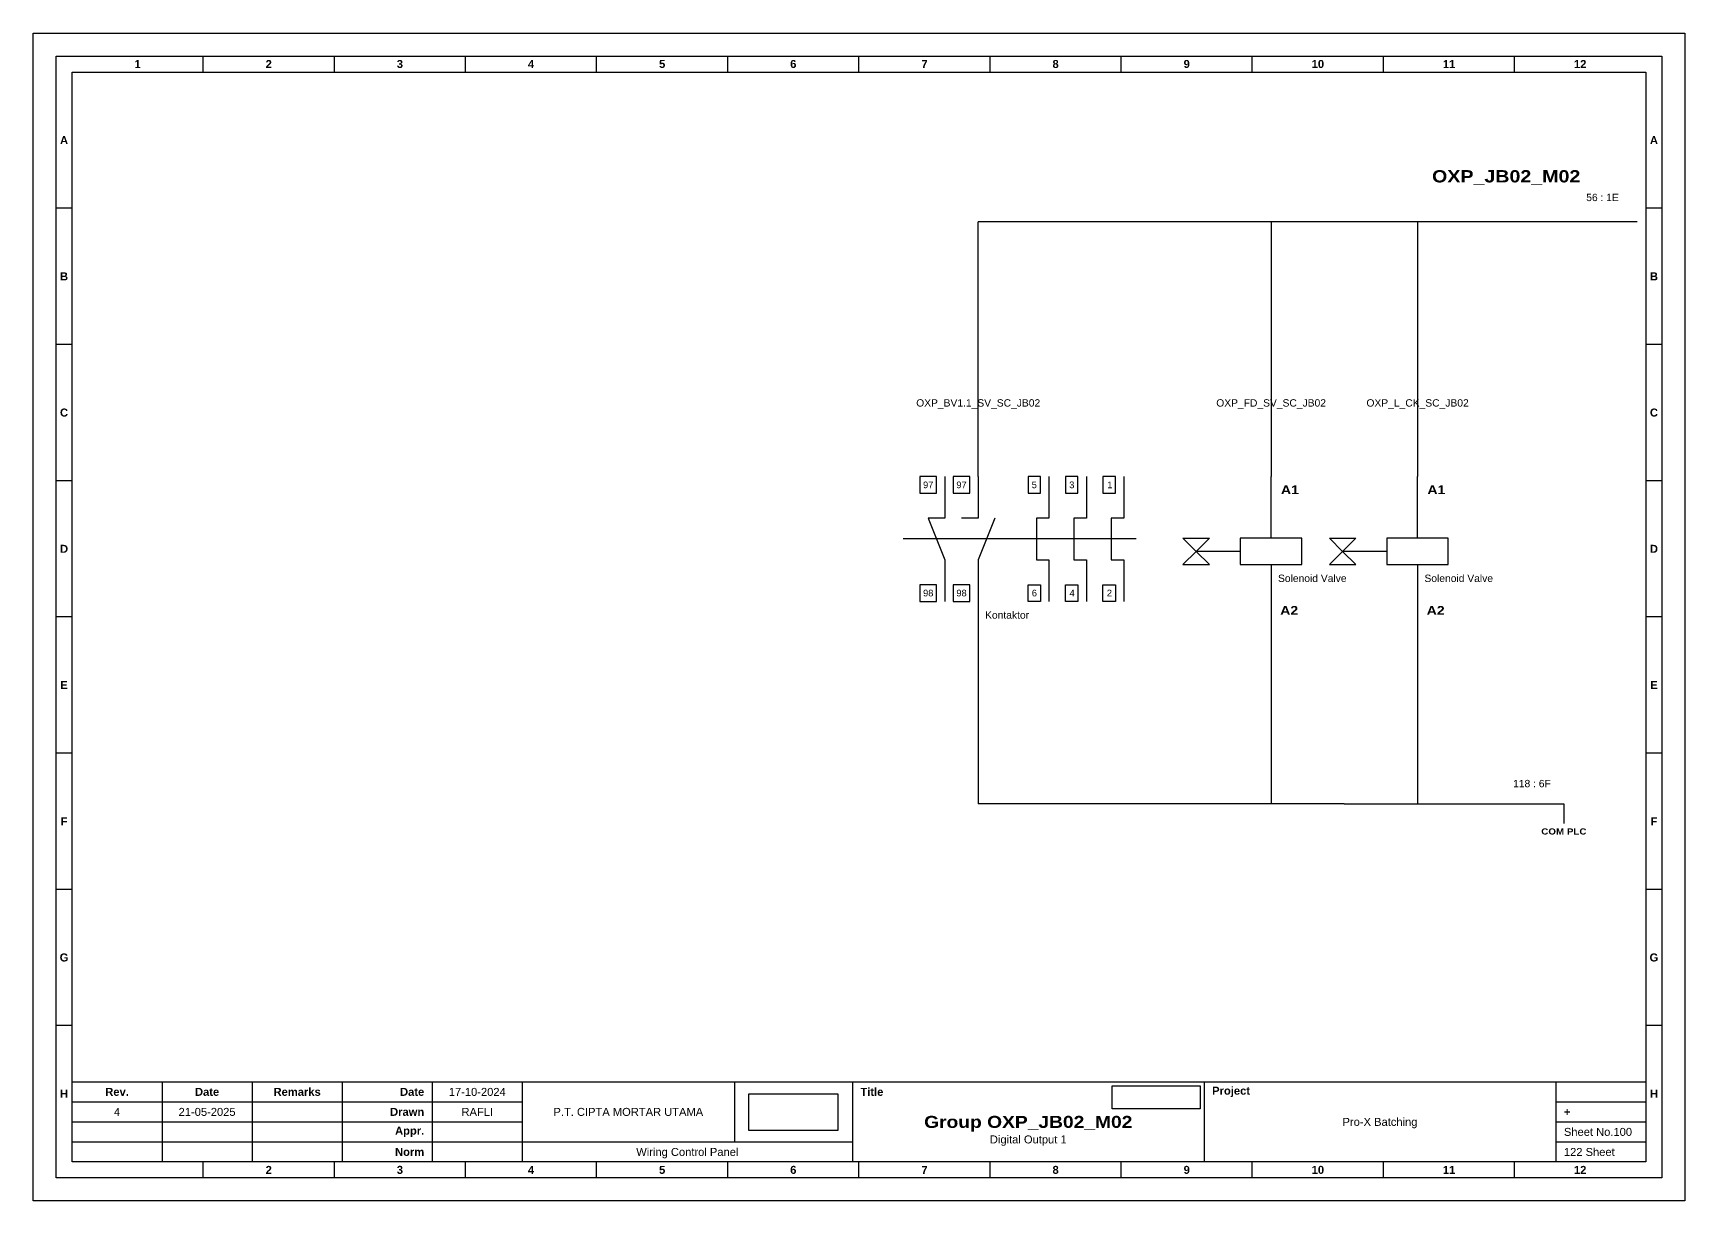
# Model space of a CAD drawing. Header units: centimetres. Extents: x 629 to 3405, y 1037 to 2279.
# Drawn here: x 629.1 to 898.4, y 1272 to 1462.4 of the extents above; entities that cross this region are included whole.
import ezdxf
from ezdxf.enums import TextEntityAlignment as Align

# ---------------------------------------------------------------- set-up
doc = ezdxf.new("R2010")
doc.units = ezdxf.units.CM
doc.header["$MEASUREMENT"] = 0
doc.styles.add('Bold', font='ariblk.ttf', dxfattribs={"height": 25.4})
doc.styles.get("Standard").update_dxf_attribs({"font": 'arial.ttf'})
picture_1 = doc.add_image_def('image1.png', size_in_pixel=(2048, 847))
picture_2 = doc.add_image_def('image2.png', size_in_pixel=(2092, 542))

# ---------------------------------------------------------------- blocks, each defined once
blk = doc.blocks.new('KOP MU PROJECT')
at = {"color": 6, "ltscale": 50}
for p, q in [((27.74, 184.05), (27.74, 186.66)), ((49.13, 184.05), (49.13, 186.66)), ((70.51, 184.05), (70.51, 186.66)), ((91.89, 184.05), (91.89, 186.66)), ((113.27, 184.05), (113.27, 186.66)), ((134.66, 184.05), (134.66, 186.66)), ((156.04, 184.05), (156.04, 186.66)), ((177.42, 184.05), (177.42, 186.66)), ((198.8, 184.05), (198.8, 186.66)), ((220.19, 184.05), (220.19, 186.66)), ((241.57, 184.05), (241.57, 186.66)), ((6.36, 161.84), (3.75, 161.84)), ((265.59, 161.84), (262.98, 161.84)), ((6.36, 139.63), (3.75, 139.63)), ((265.59, 139.63), (262.98, 139.63)), ((6.36, 117.42), (3.75, 117.42)), ((265.59, 117.42), (262.98, 117.42)), ((6.36, 95.22), (3.75, 95.22)), ((265.59, 95.22), (262.98, 95.22)), ((6.36, 73.01), (3.75, 73.01)), ((265.59, 73.01), (262.98, 73.01)), ((6.36, 50.8), (3.75, 50.8)), ((265.59, 50.8), (262.98, 50.8)), ((6.36, 28.59), (3.75, 28.59)), ((265.59, 28.59), (262.98, 28.59)), ((27.74, 3.75), (27.74, 6.36)), ((49.13, 3.75), (49.13, 6.36)), ((70.51, 3.75), (70.51, 6.36)), ((91.89, 3.75), (91.89, 6.36)), ((113.27, 3.75), (113.27, 6.36)), ((134.66, 3.75), (134.66, 6.36)), ((156.04, 3.75), (156.04, 6.36)), ((177.42, 3.75), (177.42, 6.36)), ((198.8, 3.75), (198.8, 6.36)), ((220.19, 3.75), (220.19, 6.36)), ((241.57, 3.75), (241.57, 6.36))]:
    blk.add_line(p, q, dxfattribs=at)
at = {"ltscale": 50}
for p, q in [((6.36, 19.41), (262.98, 19.41)), ((21.04, 19.41), (21.04, 6.36)), ((35.72, 19.41), (35.72, 6.36)), ((50.41, 19.41), (50.41, 6.36)), ((65.09, 19.41), (65.09, 6.36)), ((79.77, 19.41), (79.77, 6.36)), ((114.35, 19.41), (114.35, 9.62)), ((133.6, 19.41), (133.6, 6.36)), ((190.95, 19.41), (190.95, 6.36)), ((248.3, 19.41), (248.3, 6.36)), ((6.36, 16.15), (79.77, 16.15)), ((248.3, 16.15), (262.98, 16.15)), ((6.36, 12.89), (79.77, 12.89)), ((248.3, 12.89), (262.98, 12.89)), ((6.36, 9.62), (133.6, 9.62)), ((248.3, 9.62), (262.98, 9.62))]:
    blk.add_line(p, q, dxfattribs=at)
at = {"color": 1, "ltscale": 50}
blk.add_lwpolyline([(269.34, 0), (0, 0), (0, 190.41), (269.34, 190.41)], close=True, dxfattribs=at)
at = {"color": 6, "ltscale": 50}
for points in [[(265.59, 3.75), (3.75, 3.75), (3.75, 186.66), (265.59, 186.66)], [(262.98, 6.36), (6.36, 6.36), (6.36, 184.05), (262.98, 184.05)]]:
    blk.add_lwpolyline(points, close=True, dxfattribs=at)
at = {"ltscale": 50, "char_height": 1.305, "attachment_point": 4}
for s, width, heights, insert in [('\\pxqc;{\\fArial|b1|i0|c0|p34;1}', 21.3825, [2.51], (6.36, 185.36)), ('\\pxqc;{\\fArial|b1|i0|c0|p34;2}', 21.3825, [2.51], (27.74, 185.36)), ('\\pxqc;{\\fArial|b1|i0|c0|p34;3}', 21.3825, [2.51], (49.13, 185.36)), ('\\pxqc;{\\fArial|b1|i0|c0|p34;4}', 21.3825, [2.51], (70.51, 185.36)), ('\\pxqc;{\\fArial|b1|i0|c0|p34;5}', 21.3825, [2.51], (91.89, 185.36)), ('\\pxqc;{\\fArial|b1|i0|c0|p34;6}', 21.3825, [2.51], (113.27, 185.36)), ('\\pxqc;{\\fArial|b1|i0|c0|p34;7}', 21.3825, [2.51], (134.66, 185.36)), ('\\pxqc;{\\fArial|b1|i0|c0|p34;8}', 21.3825, [2.51], (156.04, 185.36)), ('\\pxqc;{\\fArial|b1|i0|c0|p34;9}', 21.3825, [2.51], (177.42, 185.36)), ('\\pxqc;{\\fArial|b1|i0|c0|p34;10}', 21.3825, [2.51], (198.8, 185.36)), ('\\pxqc;{\\fArial|b1|i0|c0|p34;11}', 21.3825, [2.51], (220.19, 185.36)), ('\\pxqc;{\\fArial|b1|i0|c0|p34;12}', 21.3825, [2.51], (241.57, 185.36)), ('\\pxqc;{\\fArial|b1|i0|c0|p34;A}', 2.61, [2.51], (3.75, 172.95)), ('\\pxqc;{\\fArial|b1|i0|c0|p34;A}', 2.61, [2.51], (262.98, 172.95)), ('\\pxqc;{\\fArial|b1|i0|c0|p34;B}', 2.61, [2.51], (3.75, 150.74)), ('\\pxqc;{\\fArial|b1|i0|c0|p34;B}', 2.61, [2.51], (262.98, 150.74)), ('\\pxqc;{\\fArial|b1|i0|c0|p34;C}', 2.61, [2.51], (3.75, 128.53)), ('\\pxqc;{\\fArial|b1|i0|c0|p34;C}', 2.61, [2.51], (262.98, 128.53)), ('\\pxqc;{\\fArial|b1|i0|c0|p34;D}', 2.61, [2.51], (3.75, 106.32)), ('\\pxqc;{\\fArial|b1|i0|c0|p34;D}', 2.61, [2.51], (262.98, 106.32)), ('\\pxqc;{\\fArial|b1|i0|c0|p34;E}', 2.61, [2.51], (3.75, 84.11)), ('\\pxqc;{\\fArial|b1|i0|c0|p34;E}', 2.61, [2.51], (262.98, 84.11)), ('\\pxqc;{\\fArial|b1|i0|c0|p34;F}', 2.61, [2.51], (3.75, 61.9)), ('\\pxqc;{\\fArial|b1|i0|c0|p34;F}', 2.61, [2.51], (262.98, 61.9)), ('\\pxqc;{\\fArial|b1|i0|c0|p34;G}', 2.61, [2.51], (3.75, 39.69)), ('\\pxqc;{\\fArial|b1|i0|c0|p34;G}', 2.61, [2.51], (262.98, 39.69)), ('\\pxqc;{\\fArial|b1|i0|c0|p34;H}', 2.61, [2.51], (3.75, 17.47)), ('\\pxqc;{\\fArial|b1|i0|c0|p34;Rev.}', 14.6811, [2.88], (6.36, 17.78)), ('\\pxqc;{\\fArial|b1|i0|c0|p34;Date}', 14.6811, [2.88], (21.04, 17.78)), ('\\pxqc;{\\fArial|b1|i0|c0|p34;Remarks}', 14.6811, [2.88], (35.72, 17.78)), ('\\pxqr;{\\fArial|b1|i0|c0|p34;Date}', 13.3761, [2.88], (50.41, 17.78)), ('\\pxql;{\\fArial|b1|i0|c0|p34;Title}', 50.2419, [2.88], (134.9, 17.78)), ('\\pxql;{\\fArial|b1|i0|c0|p34;Project}', 50.2419, [2.88], (192.25, 17.78)), ('\\pxqc;{\\fArial|b1|i0|c0|p34;H}', 2.61, [2.51], (262.98, 17.47)), ('\\pxqr;{\\fArial|b1|i0|c0|p34;Drawn}', 13.3761, [2.88], (50.41, 14.52)), ('\\pxql;{\\fArial|b1|i0|c0|p34;+}', 14.6811, [2.88], (249.61, 14.52)), ('\\pxqr;{\\fArial|b1|i0|c0|p34;Appr.}', 13.3761, [2.88], (50.41, 11.26)), ('\\pxqr;{\\fArial|b1|i0|c0|p34;Norm}', 13.3761, [2.88], (50.41, 7.99)), ('\\pxqc;{\\fArial|b1|i0|c0|p34;2}', 21.3825, [2.51], (27.74, 5.06)), ('\\pxqc;{\\fArial|b1|i0|c0|p34;3}', 21.3825, [2.51], (49.13, 5.06)), ('\\pxqc;{\\fArial|b1|i0|c0|p34;4}', 21.3825, [2.51], (70.51, 5.06)), ('\\pxqc;{\\fArial|b1|i0|c0|p34;5}', 21.3825, [2.51], (91.89, 5.06)), ('\\pxqc;{\\fArial|b1|i0|c0|p34;6}', 21.3825, [2.51], (113.27, 5.06)), ('\\pxqc;{\\fArial|b1|i0|c0|p34;7}', 21.3825, [2.51], (134.66, 5.06)), ('\\pxqc;{\\fArial|b1|i0|c0|p34;8}', 21.3825, [2.51], (156.04, 5.06)), ('\\pxqc;{\\fArial|b1|i0|c0|p34;9}', 21.3825, [2.51], (177.42, 5.06)), ('\\pxqc;{\\fArial|b1|i0|c0|p34;10}', 21.3825, [2.51], (198.8, 5.06)), ('\\pxqc;{\\fArial|b1|i0|c0|p34;11}', 21.3825, [2.51], (220.19, 5.06)), ('\\pxqc;{\\fArial|b1|i0|c0|p34;12}', 21.3825, [2.51], (241.57, 5.06))]:
    blk.add_mtext_dynamic_manual_height_columns(s, width=width, gutter_width=0.0326, heights=heights, dxfattribs=dict(at, insert=insert))
at = {"ltscale": 50}
for tag, p in [('DATECREATED', (72.43, 17.78)), ('REV', (13.7, 14.52)), ('REVDATE', (28.38, 14.52)), ('REMARKS', (43.06, 14.52)), ('DRAWN', (72.43, 14.52)), ('COMPANY', (97.06, 14.52)), ('PROJECT', (219.62, 12.89)), ('APPR', (72.43, 11.26)), ('NORM', (72.43, 7.99)), ('DRAWINGCATEGORY', (106.68, 7.99)), ('DESCRIPTION', (162.27, 10.03))]:
    blk.add_attdef(tag, text='', height=1.3, dxfattribs=at).set_placement(p, align=Align.MIDDLE_CENTER)
at = {"ltscale": 50, "style": 'Bold'}
blk.add_attdef('TITLE', text='', height=1.96, dxfattribs=at).set_placement((162.27, 12.89), align=Align.MIDDLE_CENTER)
at = {"ltscale": 50}
for tag, p in [('SHEETNUMBER', (249.61, 11.26)), ('TOTALSHEET', (249.61, 7.99))]:
    blk.add_attdef(tag, text='', height=1.3, dxfattribs=at).set_placement(p, align=Align.MIDDLE_LEFT)
image = blk.add_image(picture_1, insert=(116.72, 11.48), size_in_units=(14.5, 6), dxfattribs=at)
image.dxf.flags = 15
image = blk.add_image(picture_2, insert=(175.94, 15.04), size_in_units=(14.36, 3.72), dxfattribs=at)
image.dxf.flags = 15

msp = doc.modelspace()

# ---------------------------------------------------------------- linework, layer by layer
at = {"color": 146, "ltscale": 50, "true_color": 0x105689}
for p, q in [((783.15, 1390.07), (783.15, 1431.61)), ((795.09, 1431.61), (783.15, 1431.61)), ((818.97, 1431.61), (795.09, 1431.61)), ((842.85, 1431.61), (818.97, 1431.61)), ((830.91, 1431.61), (830.91, 1390.07)), ((866.73, 1431.61), (842.85, 1431.61)), ((854.79, 1431.61), (854.79, 1390.07)), ((890.61, 1431.61), (866.73, 1431.61)), ((783.15, 1369.72), (783.15, 1336.7)), ((830.91, 1365.66), (830.91, 1336.7)), ((854.79, 1365.97), (854.79, 1336.7)), ((795.01, 1336.7), (783.15, 1336.7)), ((842.81, 1336.7), (795.01, 1336.7)), ((795.01, 1336.7), (795.01, 1336.7)), ((842.81, 1336.7), (878.67, 1336.7)), ((878.67, 1336.7), (878.67, 1333.5))]:
    msp.add_line(p, q, dxfattribs=at)
at = {"ltscale": 50}
for p, q in [((777.72, 1390.07), (777.72, 1383.28)), ((783.15, 1390.07), (783.15, 1383.28)), ((830.91, 1380.02), (830.91, 1390.07)), ((854.79, 1380.02), (854.79, 1390.07)), ((808.93, 1379.89), (770.94, 1379.89)), ((777.72, 1376.5), (777.72, 1369.72)), ((783.15, 1376.5), (783.15, 1369.72)), ((825.88, 1377.86), (818.7, 1377.86)), ((849.76, 1377.86), (842.58, 1377.86)), ((830.91, 1375.71), (830.91, 1365.66)), ((854.79, 1375.71), (854.79, 1365.66))]:
    msp.add_line(p, q, dxfattribs=at)
for points in [[(776.36, 1390.07), (773.65, 1390.07), (773.65, 1387.35), (776.36, 1387.35)], [(781.79, 1390.07), (779.08, 1390.07), (779.08, 1387.35), (781.79, 1387.35)], [(793.32, 1390.07), (791.29, 1390.07), (791.29, 1387.35), (793.32, 1387.35)], [(799.43, 1390.07), (797.39, 1390.07), (797.39, 1387.35), (799.43, 1387.35)], [(805.53, 1390.07), (803.5, 1390.07), (803.5, 1387.35), (805.53, 1387.35)], [(818.7, 1377.86), (816.55, 1380.02), (820.86, 1380.02)], [(835.93, 1380.02), (825.88, 1380.02), (825.88, 1375.71), (835.93, 1375.71)], [(842.58, 1377.86), (840.43, 1380.02), (844.74, 1380.02)], [(859.81, 1380.02), (849.76, 1380.02), (849.76, 1375.71), (859.81, 1375.71)], [(818.7, 1377.86), (816.55, 1375.71), (820.86, 1375.71)], [(842.58, 1377.86), (840.43, 1375.71), (844.74, 1375.71)], [(776.36, 1372.43), (773.65, 1372.43), (773.65, 1369.72), (776.36, 1369.72)], [(781.79, 1372.43), (779.08, 1372.43), (779.08, 1369.72), (781.79, 1369.72)], [(793.32, 1369.72), (791.29, 1369.72), (791.29, 1372.43), (793.32, 1372.43)], [(799.43, 1369.72), (797.39, 1369.72), (797.39, 1372.43), (799.43, 1372.43)], [(805.53, 1369.72), (803.5, 1369.72), (803.5, 1372.43), (805.53, 1372.43)]]:
    msp.add_lwpolyline(points, close=True, dxfattribs=at)
at = {"color": 1, "ltscale": 50}
for points in [[(794.68, 1390.07), (794.68, 1383.28), (792.65, 1383.28), (792.65, 1376.5), (794.68, 1376.5), (794.68, 1369.72)], [(800.79, 1390.07), (800.79, 1383.28), (798.75, 1383.28), (798.75, 1376.5), (800.79, 1376.5), (800.79, 1369.72)], [(806.89, 1390.07), (806.89, 1383.28), (804.86, 1383.28), (804.86, 1376.5), (806.89, 1376.5), (806.89, 1369.72)]]:
    msp.add_lwpolyline(points, dxfattribs=at)
at = {"ltscale": 50}
for points in [[(777.72, 1383.28), (775.01, 1383.28), (777.72, 1376.5)], [(783.15, 1383.28), (780.43, 1383.28)], [(785.86, 1383.28), (783.15, 1376.5)]]:
    msp.add_lwpolyline(points, dxfattribs=at)

# ---------------------------------------------------------------- block references
msp.add_blockref('KOP MU PROJECT', (629.05, 1271.96)).add_auto_attribs({'DESCRIPTION': 'Digital Output 1', 'TITLE': 'Group OXP_JB02_M02', 'PROJECT': 'Pro-X Batching', 'COMPANY': 'P.T. CIPTA MORTAR UTAMA', 'DRAWINGCATEGORY': 'Wiring Control Panel', 'DRAWN': 'RAFLI', 'DATECREATED': '17-10-2024', 'REVDATE': '21-05-2025', 'REV': '4', 'SHEETNUMBER': 'Sheet No.100', 'TOTALSHEET': '122 Sheet'})

# ---------------------------------------------------------------- texts
at = {"ltscale": 500, "style": 'Bold'}
msp.add_text('OXP_JB02_M02', height=2, dxfattribs=at).set_placement((857.16, 1438.02))
at = {"ltscale": 500}
for s, p in [('56 : 1E', (887.61, 1434.61, -2)), ('118 : 6F', (876.52, 1339.05))]:
    msp.add_text(s, height=1.2, dxfattribs=at).set_placement(p, align=Align.BOTTOM_RIGHT)
at = {"ltscale": 50}
for s, p in [('OXP_BV1.1_SV_SC_JB02', (783.16, 1402.07)), ('OXP_FD_SV_SC_JB02', (830.92, 1402.07)), ('OXP_L_CK_SC_JB02', (854.8, 1402.07))]:
    msp.add_text(s, height=1.2, dxfattribs=at).set_placement(p, align=Align.MIDDLE_CENTER)
at = {"ltscale": 500}
for s, height, p in [('97', 1.085, (775.01, 1388.71)), ('97', 1.085, (780.44, 1388.71)), ('5', 1.09, (792.3, 1388.71)), ('3', 1.09, (798.42, 1388.71)), ('1', 1.09, (804.63, 1388.71)), ('98', 1.085, (775.01, 1371.07)), ('98', 1.085, (780.44, 1371.07)), ('6', 1.09, (792.32, 1371.07)), ('4', 1.09, (798.47, 1371.07)), ('2', 1.09, (804.55, 1371.07))]:
    msp.add_text(s, height=height, dxfattribs=at).set_placement(p, align=Align.MIDDLE_CENTER)
at = {"ltscale": 500, "style": 'Bold'}
for p in [(835.45, 1388.63), (859.33, 1388.63)]:
    msp.add_text('A1', height=1.436, dxfattribs=at).set_placement(p, align=Align.TOP_RIGHT)
at = {"ltscale": 50}
for s, p in [('Solenoid Valve', (832.04, 1372.52)), ('Solenoid Valve', (855.92, 1372.52)), ('Kontaktor', (784.28, 1366.53))]:
    msp.add_text(s, height=1.2, dxfattribs=at).set_placement(p, align=Align.BOTTOM_LEFT)
at = {"ltscale": 500, "style": 'Bold'}
for p in [(835.33, 1367.09), (859.21, 1367.09)]:
    msp.add_text('A2', height=1.436, dxfattribs=at).set_placement(p, align=Align.BOTTOM_RIGHT)
at = {"ltscale": 50, "style": 'Bold'}
msp.add_text('COM PLC', height=1, dxfattribs=at).set_placement((878.65, 1332.7), align=Align.TOP_CENTER)

doc.saveas('drawing.dxf')
